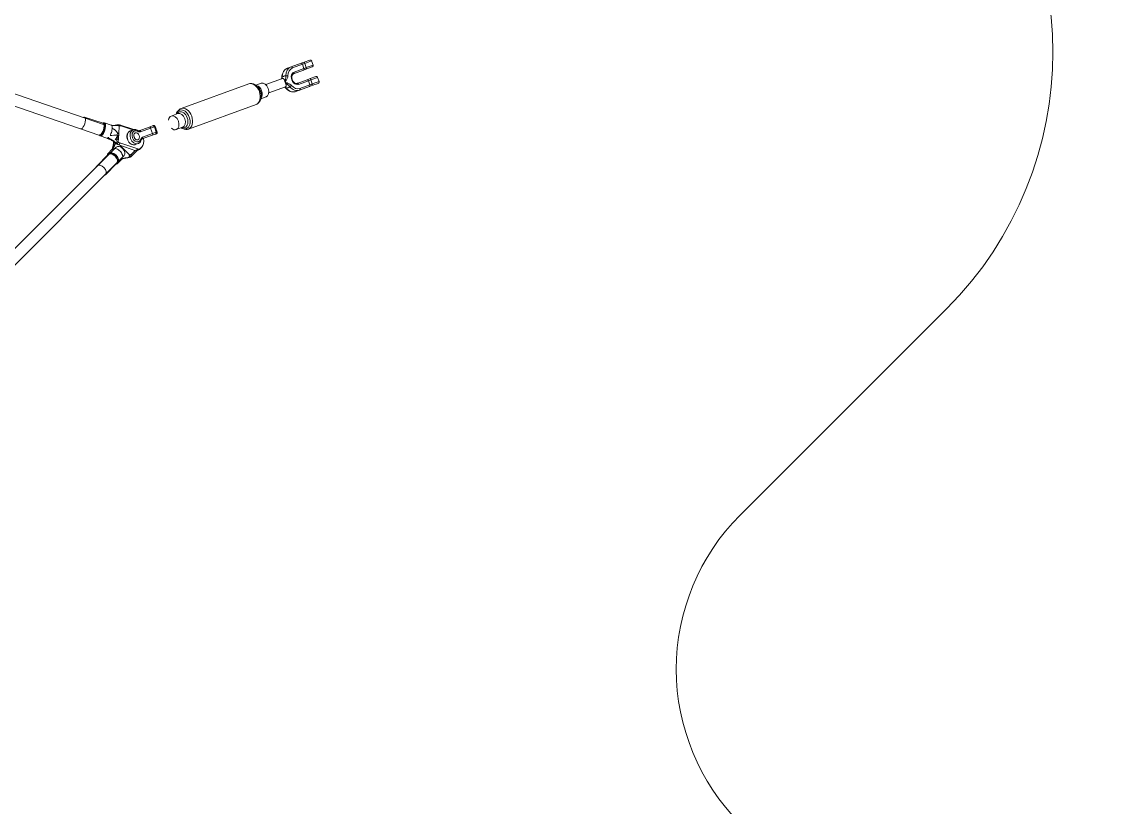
# Model space of a CAD drawing. Header units: millimetres. Extents: x -71377 to 516042, y -145869 to 441446.
# Drawn here: x 215035 to 216519, y 137333 to 138416 of the extents above; entities that cross this region are included whole.
import ezdxf

# ---------------------------------------------------------------- set-up
doc = ezdxf.new("R2010")
doc.units = ezdxf.units.MM
doc.header["$LTSCALE"] = 1000
doc.linetypes.add('_점선_M_', pattern=[3, 1.5, -1.5])
for name, color, linetype, lineweight in [('04', 4, 'Continuous', 5), ('09_HID', 9, '_점선_M_', 5), ('조경라인_dwg', 8, 'Continuous', 5)]:
    doc.layers.add(name, color=color, linetype=linetype, lineweight=lineweight)

# ---------------------------------------------------------------- blocks, each defined once
blk = doc.blocks.new('조경라인_dwg_A$C4b4f5580-7862184-지반층 배치도')
at = {"layer": '04'}
for p, q in [((-1958.3, -805.2), (-2251.2, -703.9)), ((-2256.4, -719), (-1963.6, -820.3)), ((-1684.3, -722.1), (-1698, -727.1)), ((-1711.9, -741.8), (-1734.9, -750.1)), ((-1695.9, -732.8), (-1682.2, -727.8)), ((-1758.3, -749.1), (-1851.5, -783)), ((-1741.4, -748.2), (-1748.3, -750.8)), ((-1744.1, -755.1), (-1744.6, -754.5)), ((-1730.8, -761.4), (-1707.8, -753)), ((-1687.7, -755.3), (-1674, -750.3)), ((-1741.5, -769.6), (-1734.5, -767)), ((-1741, -764.4), (-1741.1, -763.5)), ((-1841.3, -811.2), (-1748.1, -777.3)), ((-1958.7, -803.2), (-1984.3, -794.8)), ((-1856.1, -790), (-1865.1, -793.3)), ((-1947.7, -805.8), (-1956.8, -802.8)), ((-1939.3, -819.8), (-1939, -816.3)), ((-1916.4, -812.1), (-1934.8, -806)), ((-1934.4, -807), (-1917.8, -812.5)), ((-1917.5, -812.4), (-1921.4, -813.8)), ((-1907.2, -815), (-1893.5, -810)), ((-1858.2, -812.1), (-1849.3, -808.8)), ((-1962.8, -820.8), (-1953.7, -823.8)), ((-1937.6, -820.9), (-1942.4, -825.8)), ((-1940.2, -826.5), (-1937.8, -824)), ((-1935.9, -830.4), (-1909.8, -839)), ((-1914.5, -832.5), (-1910.7, -831.2)), ((-1890.7, -817.5), (-1904.4, -822.5)), ((-1941.1, -836.4), (-2136.5, -1031.8)), ((-1946.7, -839.5), (-1952.1, -845)), ((-1937.4, -833.2), (-1913.7, -841.1)), ((-1920.3, -846.2), (-1914.9, -840.7)), ((-1919.8, -848.5), (-1912.6, -841.1)), ((-1907.9, -838.5), (-1906, -836.6)), ((-2125.2, -1043.1), (-1929.8, -847.7)), ((-1952.3, -846.6), (-1967.7, -862.3)), ((-1955.5, -874.2), (-1940.2, -858.6)), ((-1938.6, -858.3), (-1933.2, -852.8))]:
    blk.add_line(p, q, dxfattribs=at)
at = {"layer": '04', "flags": 128}
for points in [[(-1705, -727.6), (-1699.9, -725.7), (-1686.2, -720.7), (-1681.8, -719.1), (-1674.2, -716.4)], [(-1670.8, -725.8), (-1678.3, -728.5), (-1682.8, -730.1), (-1696.5, -735.1)], [(-1681.1, -721), (-1682.8, -721.6), (-1684.3, -722.1), (-1682.2, -727.8), (-1680.7, -727.2), (-1679, -726.6), (-1669.6, -723.2), (-1671.7, -717.5), (-1681.1, -721), (-1679, -726.6)], [(-1691.7, -748.3), (-1678, -743.3), (-1673.6, -741.7), (-1666, -738.9)], [(-1670.8, -749.2), (-1661.4, -745.7), (-1663.4, -740.1), (-1672.9, -743.5), (-1670.8, -749.2), (-1672.5, -749.8), (-1674, -750.3), (-1676.1, -744.7), (-1689.8, -749.7)], [(-1693.4, -759.5), (-1688.3, -757.7), (-1674.6, -752.7), (-1670.1, -751), (-1662.6, -748.3)], [(-1672.9, -743.5), (-1674.6, -744.2), (-1676.1, -744.7)], [(-1938.1, -829.2), (-1937.4, -818), (-1936.7, -806.7)], [(-1890.9, -806.9), (-1895.4, -808.6), (-1909.1, -813.6)], [(-1888.3, -808.1), (-1893.5, -810), (-1890.7, -817.5), (-1885.6, -815.6), (-1888.3, -808.1)], [(-1905, -824.8), (-1891.3, -819.9), (-1886.8, -818.2)], [(-1922, -847.2), (-1931.6, -837.7), (-1935.4, -833.9)]]:
    blk.add_lwpolyline(points, dxfattribs=at)
at = {"layer": '04'}
for centre, start, end in [((-1673.5, -718.2), 20.015, 110.0106), ((-1671.5, -723.9), 290.0387, 19.976), ((-1665.3, -740.8), 19.988, 110.0508), ((-1663.3, -746.4), 289.9986, 20.0135), ((-1890.2, -808.8), 19.9952, 109.9606), ((-1887.5, -816.3), 289.9667, 20.0117)]:
    blk.add_arc(centre, 2, start, end, dxfattribs=at)
for centre, major_axis, ratio, start_param, end_param in [((-1694.1, -741.7), (-5.8, 16), 0.7354, 0, 1.086291), ((-1692.8, -741.2), (-5.1, 14.1), 0.7354, 0, 1.086291), ((-1699.2, -727.6), (-0.68, 1.88), 0.677633, 5.497787, 6.283185), ((-1699.2, -727.6), (-0.68, 1.88), 0.677633, 4.712389, 5.497787), ((-1685.6, -722.6), (-0.68, 1.88), 0.677633, 5.497787, 6.283185), ((-1685.6, -722.6), (-0.68, 1.88), 0.677633, 4.712389, 5.497787), ((-1681.1, -721), (-0.68, 1.88), 0.003045, 0, 1.570796), ((-1679, -726.6), (-0.68, 1.88), 0.003045, 1.570796, 3.141593), ((-1710.8, -740.3), (-2, 0.04), 0.315622, 5.599127, 6.283195), ((-1699.2, -743.5), (-5.8, 16), 0.7354, 0, 1.086291), ((-1705.7, -738.5), (-2, 0.04), 0.315622, 4.028331, 5.599127), ((-1692.8, -741.2), (-3.08, 8.46), 0.7354, 0, 3.141593), ((-1697.2, -733.2), (-0.68, 1.88), 0.677633, 3.141593, 3.926991), ((-1697.2, -733.2), (-0.68, 1.88), 0.677633, 3.926991, 4.712389), ((-1683.5, -728.2), (-0.68, 1.88), 0.677633, 3.141593, 3.926991), ((-1683.5, -728.2), (-0.68, 1.88), 0.677633, 3.926991, 4.712389), ((-1672.9, -743.5), (-0.68, 1.88), 0.003045, 0, 1.570796), ((-1753.2, -763.2), (-5.1, 14.1), 0.677633, 3.141593, 6.283185), ((-1746.9, -760.9), (-3.42, 9.4), 0.677633, 3.539788, 5.88499), ((-1750.8, -762.3), (-4.6, 12.7), 0.677633, 4.31359, 5.111188), ((-1749.3, -761.8), (-3.9, 10.8), 0.677633, 4.31359, 5.111188), ((-1737.9, -757.6), (-3.42, 9.4), 0.677633, 3.141593, 6.283185), ((-1706, -753.4), (1.51, 1.32), 0.315622, 3.141582, 3.82565), ((-1699.2, -743.5), (-5.8, 16), 0.7354, 2.055301, 3.141593), ((-1700.9, -751.6), (1.51, 1.32), 0.315622, 3.82565, 5.396447), ((-1694.1, -741.7), (-5.8, 16), 0.7354, 2.055301, 3.141593), ((-1692.8, -741.2), (-5.1, 14.1), 0.7354, 2.055301, 3.141593), ((-1691, -750.1), (-0.68, 1.88), 0.677633, 5.497787, 6.283185), ((-1691, -750.1), (-0.68, 1.88), 0.677633, 4.712389, 5.497787), ((-1689, -755.8), (-0.68, 1.88), 0.677633, 3.141593, 3.926991), ((-1689, -755.8), (-0.68, 1.88), 0.677633, 3.926991, 4.712389), ((-1677.3, -745.2), (-0.68, 1.88), 0.677633, 5.497787, 6.283185), ((-1677.3, -745.2), (-0.68, 1.88), 0.677633, 4.712389, 5.497787), ((-1675.3, -750.8), (-0.68, 1.88), 0.677633, 3.141593, 3.926991), ((-1675.3, -750.8), (-0.68, 1.88), 0.677633, 3.926991, 4.712389), ((-1670.8, -749.2), (-0.68, 1.88), 0.003045, 1.570796, 3.141593), ((-1848.8, -798), (-4.6, 12.7), 0.677633, 0, 0.739521), ((-1850.3, -798.5), (-3.9, 10.8), 0.677633, 3.141593, 6.283185), ((-1848.8, -798), (-4.6, 12.7), 0.677633, 3.141593, 6.283185), ((-1846.4, -797.1), (-5.1, 14.1), 0.677633, 3.141593, 6.283185), ((-1987, -802.9), (2.66, 8.07), 0.364555, 3.767525, 6.283185), ((-1987, -802.9), (2.66, 8.07), 0.364555, 0, 0.565706), ((-1861.6, -802.7), (-3.42, 9.4), 0.677633, 0, 0.9273), ((-1861.6, -802.7), (-3.42, 9.4), 0.677633, 3.141593, 6.283185), ((-1850.3, -798.5), (-3.9, 10.8), 0.677633, 0, 0.510995), ((-1852.7, -799.4), (-3.42, 9.4), 0.677633, 3.141593, 6.283185), ((-1987, -802.9), (2.66, 8.07), 0.364555, 3.141593, 3.767525), ((-1961.3, -811.3), (2.66, 8.07), 0.364555, 3.767525, 6.283185), ((-1960.6, -811.6), (2.82, 8.55), 0.364555, 3.767525, 5.338321), ((-1959.8, -811.8), (2.97, 9.02), 0.364555, 3.767525, 5.338321), ((-1960.6, -811.6), (2.82, 8.55), 0.364555, 5.338321, 6.617859), ((-1959.8, -811.8), (2.97, 9.02), 0.364555, 5.338321, 6.283185), ((-1950.7, -814.8), (2.97, 9.02), 0.364555, 4.348688, 5.039433), ((-1950.7, -814.8), (2.97, 9.02), 0.364555, 5.637209, 6.283117), ((-1950.7, -814.8), (2.97, 9.02), 0.364555, 5.039433, 5.338321), ((-1950.7, -814.8), (2.97, 9.02), 0.364555, 5.338321, 5.637209), ((-1939, -807.6), (-0.35, 1.97), 0.683053, 5.126967, 6.283211), ((-1935.4, -807.9), (0.63, 1.9), 0.364555, 6.123719, 6.283185), ((-1935.4, -807.9), (0.63, 1.9), 0.364555, 5.338321, 6.123719), ((-1917.9, -823.1), (-3.42, 9.4), 0.7354, 0.000046, 1.570796), ((-1914.1, -821.8), (-3.42, 9.4), 0.7354, 0.000046, 1.570796), ((-1912.8, -821.3), (-2.74, 7.52), 0.7354, 5.535601, 10.172362), ((-1912.8, -821.3), (-1.71, 4.7), 0.7354, 3.141593, 6.283185), ((-1912.4, -814.9), (1.05, 1.7), 0.496931, 5.272041, 6.283298), ((-1909.6, -808.4), (-2.39, 6.58), 0.7354, 2.394008, 3.141593), ((-1908.4, -815.4), (-0.68, 1.88), 0.677633, 5.497787, 6.283185), ((-1908.4, -815.4), (-0.68, 1.88), 0.677633, 4.712389, 5.497787), ((-1894.7, -810.5), (-0.68, 1.88), 0.677633, 5.497787, 6.283185), ((-1894.7, -810.5), (-0.68, 1.88), 0.677633, 4.712389, 5.497787), ((-1861.6, -802.7), (-3.42, 9.4), 0.677633, 2.214292, 3.141593), ((-1848.8, -798), (-4.6, 12.7), 0.677633, 2.402072, 3.141593), ((-1850.3, -798.5), (-3.9, 10.8), 0.677633, 2.630598, 3.141593), ((-1960.6, -811.6), (2.82, 8.55), 0.364555, 2.806651, 3.767525), ((-1961.3, -811.3), (2.66, 8.07), 0.364555, 3.141593, 3.767525), ((-1959.8, -811.8), (2.97, 9.02), 0.364555, 3.141593, 3.767525), ((-1950.7, -814.8), (2.97, 9.02), 0.364555, 3.141642, 3.186362), ((-1950.7, -814.8), (2.97, 9.02), 0.364555, 3.186362, 3.273597), ((-1950.7, -814.8), (2.97, 9.02), 0.364555, 3.273597, 3.542814), ((-1950.7, -814.8), (2.97, 9.02), 0.364555, 3.542814, 3.717467), ((-1950.7, -814.8), (2.97, 9.02), 0.364555, 3.717467, 3.767525), ((-1942.6, -830.5), (-1.98, 0.31), 0.461384, 5.890309, 6.283233), ((-1942.4, -830.3), (-2, 0.06), 0.645489, 5.38318, 5.80578), ((-1942.4, -830.3), (-2, 0.06), 0.645489, 4.671763, 4.870922), ((-1941.1, -827.4), (-1.43, 1.4), 0.656117, 5.491776, 6.103076), ((-1940.5, -829.3), (1.25, 1.56), 0.065439, 2.432295, 3.141495), ((-1941.1, -827.4), (-1.43, 1.4), 0.656117, 4.706378, 5.491776), ((-1940.3, -829.1), (1.48, 1.34), 0.118666, 3.870268, 5.405879), ((-1933.2, -828.7), (-3.42, 9.4), 0.7354, 0.130266, 0.793233), ((-1936.8, -831.3), (0.63, 1.9), 0.364555, 4.552923, 5.338321), ((-1914.1, -821.8), (-3.42, 9.4), 0.7354, 1.570796, 3.141546), ((-1912.8, -821.3), (-1.71, 4.7), 0.7354, 0, 3.141593), ((-1919.2, -823.6), (-1.71, 4.7), 0.7354, 4.313239, 5.11154), ((-1902, -829.1), (-2.39, 6.58), 0.7354, 0, 0.747584), ((-1908.3, -825.9), (-1.9, 0.63), 0.496931, 3.14148, 4.152737), ((-1918.4, -824.2), (-12.4, 12.4), 0.754646, 3.141576, 4.063601), ((-1905.7, -823), (-0.68, 1.88), 0.677633, 3.141593, 3.926991), ((-1905.7, -823), (-0.68, 1.88), 0.677633, 3.926991, 4.712389), ((-1892, -818), (-0.68, 1.88), 0.677633, 3.141593, 3.926991), ((-1892, -818), (-0.68, 1.88), 0.677633, 3.926991, 4.712389), ((-1945.8, -852.1), (-6.42, 6.31), 0.656117, 6.277174, 6.618102), ((-1946.3, -852.6), (-6.07, 5.96), 0.656117, 3.141628, 6.277174), ((-1945.8, -852.1), (-6.42, 6.31), 0.656117, 4.706378, 6.277174), ((-1945.4, -851.7), (-6.78, 6.66), 0.656117, 4.706378, 6.277174), ((-1939.9, -846.1), (-6.78, 6.66), 0.656117, 6.227116, 6.277174), ((-1939.9, -846.1), (-6.78, 6.66), 0.656117, 6.052463, 6.227116), ((-1939.9, -846.1), (-6.78, 6.66), 0.656117, 5.783246, 6.052463), ((-1939.9, -846.1), (-6.78, 6.66), 0.656117, 5.696011, 5.783246), ((-1939.9, -846.1), (-6.78, 6.66), 0.656117, 5.005266, 5.696011), ((-1935.4, -842), (-5.66, 5.66), 0.656132, 3.141593, 6.283185), ((-1939.9, -846.1), (-6.78, 6.66), 0.656117, 4.706378, 5.005266), ((-1936.8, -831.3), (0.63, 1.9), 0.364555, 3.141593, 3.767525), ((-1936.8, -831.3), (0.63, 1.9), 0.364555, 3.767525, 4.552923), ((-1939.9, -846.1), (-6.78, 6.66), 0.656117, 4.40749, 4.706378), ((-1939.9, -846.1), (-6.78, 6.66), 0.656117, 3.716745, 4.40749), ((-1933.2, -828.7), (-3.42, 9.4), 0.7354, 2.89483, 2.989246), ((-1921.2, -847.1), (-1.43, 1.4), 0.656117, 3.92098, 4.706378), ((-1920.2, -826.1), (-12.4, 12.4), 0.754646, 2.803396, 3.141576), ((-1918.4, -824.2), (-12.4, 12.4), 0.754646, 2.803396, 3.141576), ((-1961.6, -868.2), (-6.07, 5.96), 0.656117, 3.141628, 6.277174), ((-1945.8, -852.1), (-6.42, 6.31), 0.656117, 3.135581, 4.706378), ((-1945.8, -852.1), (-6.42, 6.31), 0.656117, 2.806839, 3.135581), ((-1945.4, -851.7), (-6.78, 6.66), 0.656117, 3.141628, 4.706378), ((-1924.4, -848.6), (-0.34, 1.97), 0.466077, 3.141589, 3.526155), ((-1924.2, -848.4), (-0.09, 2), 0.650182, 3.610255, 5.145866), ((-1921.2, -847.1), (-1.43, 1.4), 0.656117, 3.141628, 3.92098), ((-1961.6, -868.2), (-6.07, 5.96), 0.656117, 0.000035, 0.338646), ((-1961.6, -868.2), (-6.07, 5.96), 0.656117, 2.791082, 3.135581)]:
    blk.add_ellipse(centre, major_axis=major_axis, ratio=ratio, start_param=start_param, end_param=end_param, dxfattribs=at)
for points in [[(-1713, -742.2), (-1713, -741.9), (-1712.8, -741.3), (-1712.8, -740.6), (-1712.8, -740.3)], [(-1712.3, -739.9), (-1712.3, -740.3), (-1712.5, -741), (-1712.7, -741.8), (-1712.9, -742.1)], [(-1707.5, -754.8), (-1707.7, -754.5), (-1708.2, -754), (-1708.7, -753.6), (-1708.9, -753.5)], [(-1708.8, -753.4), (-1708.4, -753.6), (-1707.8, -754), (-1707.2, -754.5), (-1706.9, -754.8)], [(-1945.3, -806.6), (-1945.2, -806.6), (-1945.1, -806.5), (-1945, -806.5)], [(-1937.7, -805.5), (-1938, -805.5), (-1938.5, -805.5), (-1939.1, -805.6), (-1939.4, -805.6)], [(-1937.9, -806.6), (-1937.5, -806.6), (-1937.1, -806.6), (-1936.7, -806.7)], [(-1934.8, -806), (-1935.7, -805.7), (-1936.7, -805.5), (-1937.7, -805.5)], [(-1936.7, -806.6), (-1936.3, -806.6), (-1935.6, -806.7), (-1934.8, -806.9), (-1934.4, -807)], [(-1936.7, -806.7), (-1936.7, -806.7), (-1936.7, -806.6), (-1936.7, -806.6)], [(-1949.2, -820), (-1945.9, -820.1), (-1942.5, -819.7), (-1939.3, -819.8)], [(-1946.9, -826.7), (-1946.9, -826.8), (-1946.8, -826.8), (-1946.7, -826.9)], [(-1944.6, -830.2), (-1944.5, -829.7), (-1944.4, -829.3), (-1944.2, -828.8)], [(-1944.2, -828.9), (-1944.3, -829.2), (-1944.3, -829.6), (-1944.4, -829.9)], [(-1944.1, -828.9), (-1944.2, -829.2), (-1944.3, -829.5), (-1944.3, -829.8)], [(-1944.3, -829.8), (-1944.2, -829.8), (-1944.2, -829.7), (-1944.2, -829.7)], [(-1944.1, -828.9), (-1944.1, -829.2), (-1944.2, -829.4), (-1944.2, -829.7)], [(-1943.9, -827.9), (-1943.8, -827.7), (-1943.7, -827.6), (-1943.7, -827.4)], [(-1943.6, -827.5), (-1943.7, -827.6), (-1943.8, -827.8), (-1943.8, -828)], [(-1943.6, -827.5), (-1943.7, -827.6), (-1943.8, -827.8), (-1943.8, -828)], [(-1943.6, -827.5), (-1943.7, -827.6), (-1943.8, -827.8), (-1943.8, -828)], [(-1943.8, -828), (-1943.6, -827.9), (-1943.5, -827.9), (-1943.3, -827.8)], [(-1941.7, -830), (-1941.7, -829.9), (-1941.7, -829.9), (-1941.7, -829.8)], [(-1941.4, -830.3), (-1941.5, -830.3), (-1941.5, -830.3), (-1941.5, -830.4)], [(-1939.8, -831.6), (-1940.1, -831.4), (-1940.7, -831), (-1941.3, -830.6), (-1941.5, -830.4)], [(-1939.8, -831.6), (-1940.1, -831.3), (-1940.6, -830.9), (-1941.1, -830.4), (-1941.3, -830.2)], [(-1940.7, -827.1), (-1940.6, -826.8), (-1940.4, -826.6), (-1940.2, -826.5)], [(-1938.1, -829.2), (-1938.1, -829.3), (-1938.1, -829.3), (-1938.1, -829.3)], [(-1938.1, -829.3), (-1937.7, -829.6), (-1937, -830), (-1936.3, -830.3), (-1935.9, -830.4)], [(-1946.7, -839.5), (-1946.7, -839.4), (-1946.6, -839.3), (-1946.6, -839.3), (-1946.5, -839.2)], [(-1946.5, -839.2), (-1946.5, -839.2), (-1946.5, -839.2), (-1946.5, -839.2)], [(-1932, -838.1), (-1931.9, -837.9), (-1931.7, -837.8), (-1931.6, -837.7)], [(-1931.5, -838.5), (-1931.3, -838.5), (-1931.1, -838.4), (-1930.9, -838.4)], [(-1921.9, -847.2), (-1921.6, -847.1), (-1921, -846.8), (-1920.5, -846.4), (-1920.3, -846.2)], [(-1909.8, -839), (-1910.1, -839.1), (-1910.9, -839.4), (-1911.7, -839.7), (-1912.1, -839.8)], [(-1933.1, -852.8), (-1933.1, -852.7), (-1933, -852.7), (-1932.9, -852.6), (-1932.9, -852.6)], [(-1924, -850.6), (-1923.4, -850.5), (-1922.8, -850.3), (-1922.2, -850.1)], [(-1922, -849.9), (-1922.5, -850.1), (-1923.1, -850.3), (-1923.7, -850.4)], [(-1923.6, -850.3), (-1923.6, -850.3), (-1923.7, -850.3), (-1923.7, -850.4)], [(-1922, -849.9), (-1922.2, -850), (-1922.7, -850.1), (-1923.2, -850.1), (-1923.5, -850.2)], [(-1922, -849.9), (-1922, -849.9), (-1922.1, -850), (-1922.2, -850), (-1922.2, -850.1)], [(-1922, -847.2), (-1922, -847.2), (-1922, -847.2), (-1922, -847.2)], [(-1919.9, -848.5), (-1920.2, -848.8), (-1920.8, -849.4), (-1921.6, -849.7), (-1922, -849.9)], [(-1919.9, -848.5), (-1920.2, -848.8), (-1920.8, -849.3), (-1921.6, -849.7), (-1922, -849.9)], [(-1919.8, -848.5), (-1919.8, -848.5), (-1919.8, -848.5), (-1919.9, -848.5)], [(-1919.8, -848.5), (-1919.8, -848.5), (-1919.8, -848.5), (-1919.9, -848.5)], [(-1919.8, -848.5), (-1919.8, -848.5), (-1919.8, -848.5), (-1919.9, -848.5)]]:
    blk.add_open_spline(points, degree=3, dxfattribs=at)
for points, knots in [([(-1712.8, -740.3), (-1712.7, -738.8), (-1712.5, -737.4), (-1711.8, -734.7), (-1711, -732.8), (-1709.9, -731.3), (-1709.1, -730.3), (-1708.2, -729.4), (-1707, -728.5), (-1705.9, -727.9), (-1705.3, -727.7), (-1705, -727.6)], [0, 0, 0, 0, 0.25, 0.25, 0.5, 0.625, 0.625, 0.75, 0.875, 0.9375, 1, 1, 1, 1]), ([(-1712.3, -739.9), (-1712, -739.6), (-1711.7, -739.4), (-1710.8, -738.8), (-1710.3, -738.5), (-1709.2, -738.1), (-1708.6, -738), (-1707.8, -738), (-1707.5, -738), (-1707.2, -738)], [0, 0, 0, 0, 0.1875, 0.1875, 0.5, 0.5, 0.8125, 0.8125, 1, 1, 1, 1]), ([(-1708, -746.8), (-1708.2, -746.4), (-1708.3, -746), (-1708.6, -745.3), (-1708.8, -744.7), (-1709, -744.1), (-1709.3, -743.5), (-1709.6, -742.8), (-1709.9, -742.4), (-1710.2, -742), (-1710.5, -741.7), (-1711.1, -741.6), (-1711.6, -741.7), (-1711.9, -741.8)], [0, 0, 0, 0, 0.125, 0.125, 0.25, 0.3125, 0.375, 0.5, 0.625, 0.625, 0.75, 0.875, 1, 1, 1, 1]), ([(-1704.4, -738), (-1704.4, -738.4), (-1704.5, -739.3), (-1704.7, -740.2), (-1705, -741.3), (-1705.6, -742.6), (-1706.6, -744.2), (-1707.4, -745.5), (-1707.9, -746.4), (-1708, -746.8)], [0, 0, 0, 0, 0.125, 0.25, 0.25, 0.5, 0.6875, 0.875, 1, 1, 1, 1]), ([(-1708, -746.8), (-1708, -746.7), (-1708, -746.7), (-1708, -746.5), (-1708, -746.1), (-1707.9, -745.2), (-1707.8, -744), (-1707.6, -742.9), (-1707.5, -741.7), (-1707.3, -740.9), (-1707.2, -740), (-1707.2, -739.2), (-1707.2, -738.4), (-1707.2, -738)], [0, 0, 0, 0, 0.005859, 0.015625, 0.046875, 0.125, 0.25, 0.375, 0.5, 0.6875, 0.6875, 0.875, 1, 1, 1, 1]), ([(-1696.5, -735.1), (-1696.7, -735.2), (-1697, -735.3), (-1697.4, -735.6), (-1697.7, -735.9), (-1698.1, -736.4), (-1698.4, -737), (-1698.7, -737.6), (-1698.9, -738.4), (-1699, -739), (-1699.1, -740), (-1699, -741), (-1698.7, -742.6), (-1698.2, -743.9), (-1697.8, -744.7), (-1697.3, -745.5), (-1697, -745.9), (-1696.4, -746.6), (-1696.1, -746.9), (-1695.4, -747.5), (-1694.7, -748), (-1694, -748.2), (-1693.3, -748.4), (-1693, -748.4), (-1692.3, -748.4), (-1692, -748.4), (-1691.7, -748.3)], [0, 0, 0, 0, 0.0625, 0.0625, 0.125, 0.15625, 0.1875, 0.25, 0.28125, 0.34375, 0.34375, 0.4375, 0.5, 0.5625, 0.625, 0.625, 0.6875, 0.6875, 0.75, 0.75, 0.8125, 0.875, 0.875, 0.9375, 0.9375, 1, 1, 1, 1]), ([(-1744.6, -754.5), (-1745.4, -753.3), (-1746.4, -752.3), (-1748.5, -750.6), (-1750.2, -749.5), (-1753, -748.6), (-1754.6, -748.5), (-1756.5, -748.6), (-1757.4, -748.8), (-1758.3, -749.1)], [0, 0, 0, 0, 0.25, 0.25, 0.5, 0.625, 0.8125, 0.8125, 1, 1, 1, 1]), ([(-1707.8, -753), (-1707.5, -752.9), (-1707.1, -752.7), (-1706.7, -752.2), (-1706.7, -751.8), (-1706.6, -751.3), (-1706.7, -750.8), (-1706.9, -750.1), (-1707.1, -749.4), (-1707.3, -748.8), (-1707.5, -748.2), (-1707.8, -747.5), (-1707.9, -747.1), (-1708, -746.8)], [0, 0, 0, 0, 0.125, 0.25, 0.375, 0.375, 0.5, 0.625, 0.6875, 0.75, 0.875, 0.875, 1, 1, 1, 1]), ([(-1708, -746.8), (-1707.7, -746.9), (-1707, -747.2), (-1705.9, -747.6), (-1704.8, -747.9), (-1703.3, -748.4), (-1702.3, -749), (-1701.2, -749.6), (-1700.5, -750.2), (-1699.9, -750.8), (-1699.6, -751.1)], [0, 0, 0, 0, 0.125, 0.25, 0.375, 0.5, 0.75, 0.75, 0.875, 1, 1, 1, 1]), ([(-1701.8, -752.9), (-1702, -752.6), (-1702.4, -752.1), (-1703.1, -751.4), (-1703.7, -750.8), (-1704.5, -750.2), (-1705.2, -749.5), (-1706.1, -748.7), (-1706.9, -747.9), (-1707.5, -747.3), (-1707.7, -747), (-1707.9, -746.9), (-1708, -746.8), (-1708, -746.8), (-1708, -746.8)], [0, 0, 0, 0, 0.125, 0.25, 0.375, 0.5, 0.625, 0.75, 0.875, 0.9375, 0.96875, 0.984375, 0.992188, 1, 1, 1, 1]), ([(-1693.4, -759.5), (-1694.8, -760), (-1696.4, -760.2), (-1698.9, -760), (-1700.8, -759.6), (-1702.6, -758.7), (-1704.3, -757.7), (-1705.7, -756.6), (-1707, -755.3), (-1707.5, -754.8)], [0, 0, 0, 0, 0.3125, 0.3125, 0.5, 0.6875, 0.6875, 0.875, 1, 1, 1, 1]), ([(-1701.8, -752.9), (-1702, -753.1), (-1702.2, -753.3), (-1702.9, -753.8), (-1703.4, -754.1), (-1704.5, -754.5), (-1705.1, -754.6), (-1706.1, -754.7), (-1706.5, -754.8), (-1706.9, -754.8)], [0, 0, 0, 0, 0.1875, 0.1875, 0.5, 0.5, 0.8125, 0.8125, 1, 1, 1, 1]), ([(-1748.1, -777.3), (-1747.3, -777), (-1746.6, -776.7), (-1745.6, -775.9), (-1744.7, -775.2), (-1743.5, -773.9), (-1742.1, -771.7), (-1741.3, -769.2), (-1740.9, -766.5), (-1741, -765.1), (-1741, -764.4)], [0, 0, 0, 0, 0.15625, 0.15625, 0.25, 0.375, 0.5, 0.75, 0.875, 1, 1, 1, 1]), ([(-1851.5, -783), (-1851.9, -783.2), (-1852.3, -783.3), (-1853.1, -783.7), (-1853.5, -784), (-1854.5, -784.7), (-1855.6, -785.8), (-1856.5, -787), (-1857.4, -788.6), (-1857.8, -789.6), (-1858.1, -790.7)], [0, 0, 0, 0, 0.125, 0.125, 0.25, 0.25, 0.5, 0.6875, 0.6875, 1, 1, 1, 1]), ([(-1956.8, -802.8), (-1957.2, -802.7), (-1957.7, -802.7), (-1958.4, -802.8), (-1958.7, -803), (-1958.9, -803.1), (-1959, -803.1)], [0, 0, 0, 0, 0.5, 0.75, 0.875, 1, 1, 1, 1]), ([(-1944.9, -806.5), (-1944.9, -806.5), (-1945, -806.5), (-1945, -806.5), (-1945.1, -806.5), (-1945.3, -806.5), (-1945.5, -806.5), (-1945.7, -806.4), (-1946.1, -806.3), (-1946.5, -806.2), (-1947, -806), (-1947.5, -805.9), (-1947.7, -805.8)], [0, 0, 0, 0, 0.125, 0.25, 0.375, 0.46875, 0.46875, 0.625, 0.75, 0.75, 0.875, 1, 1, 1, 1]), ([(-1946.3, -810.4), (-1945.7, -810.6), (-1944.9, -810.9), (-1944, -811.5), (-1943.1, -812), (-1942.2, -812.8), (-1940.2, -814.8), (-1938.9, -816.7), (-1937.4, -818)], [0, 0, 0, 0, 0.125, 0.1875, 0.25, 0.375, 0.5, 1, 1, 1, 1]), ([(-1939.4, -805.6), (-1939.9, -805.7), (-1940.5, -805.8), (-1941.3, -806), (-1941.7, -806.1), (-1942, -806.1), (-1942.6, -806.3), (-1943.2, -806.3), (-1944, -806.5), (-1944.5, -806.5), (-1945, -806.5)], [0, 0, 0, 0, 0.25, 0.375, 0.4375, 0.4375, 0.5625, 0.75, 0.75, 1, 1, 1, 1]), ([(-1945, -806.5), (-1944.7, -806.5), (-1944.1, -806.5), (-1943.1, -806.5), (-1942, -806.5), (-1941.2, -806.5), (-1940.3, -806.6), (-1939.4, -806.6), (-1938.4, -806.6), (-1937.9, -806.6)], [0, 0, 0, 0, 0.125, 0.25, 0.375, 0.5625, 0.5625, 0.75, 1, 1, 1, 1]), ([(-1937.7, -805.5), (-1937.5, -805.5), (-1937.2, -805.7), (-1936.9, -806.2), (-1936.8, -806.4), (-1936.7, -806.6)], [0, 0, 0, 0, 0.5, 0.75, 1, 1, 1, 1]), ([(-1921.4, -813.8), (-1922.1, -814), (-1922.8, -814.4), (-1924, -815.5), (-1924.9, -816.6), (-1925.7, -818.5), (-1926.1, -820.3), (-1926.1, -822.1), (-1925.9, -824), (-1925.4, -825.9), (-1924.6, -827.6), (-1923.6, -829.2), (-1922.3, -830.6), (-1920.9, -831.7), (-1919.9, -832.2), (-1918.8, -832.6), (-1917.7, -832.9), (-1916.6, -833), (-1915.6, -832.9), (-1915, -832.7), (-1914.5, -832.5)], [0, 0, 0, 0, 0.09375, 0.09375, 0.1875, 0.25, 0.3125, 0.375, 0.4375, 0.5, 0.5625, 0.625, 0.6875, 0.75, 0.8125, 0.8125, 0.875, 0.9375, 0.9375, 1, 1, 1, 1]), ([(-1911.3, -813.2), (-1911.8, -812.9), (-1912.8, -812.4), (-1914.1, -812), (-1915.2, -812), (-1916.3, -812), (-1917, -812.2), (-1917.5, -812.4)], [0, 0, 0, 0, 0.25, 0.5, 0.625, 0.75, 1, 1, 1, 1]), ([(-1909.1, -813.6), (-1909.2, -813.6), (-1909.5, -813.7), (-1909.9, -813.7), (-1910.3, -813.6), (-1910.7, -813.5), (-1911.1, -813.3), (-1911.3, -813.2)], [0, 0, 0, 0, 0.25, 0.5, 0.5, 0.75, 1, 1, 1, 1]), ([(-1889.8, -806.5), (-1889.9, -806.6), (-1890.1, -806.6), (-1890.5, -806.8), (-1890.7, -806.8), (-1890.9, -806.9)], [0, 0, 0, 0, 0.5, 0.5, 1, 1, 1, 1]), ([(-1885.7, -817.8), (-1885.4, -817.7), (-1885.2, -817.6), (-1884.9, -817.3), (-1884.7, -817.1), (-1884.5, -816.5), (-1884.5, -816.1), (-1884.6, -815.2), (-1884.7, -815), (-1884.9, -814.3), (-1885.1, -813.7), (-1885.4, -813), (-1885.7, -812.3), (-1885.8, -811.9), (-1886.1, -811.1), (-1886.3, -810.6), (-1886.5, -809.8), (-1886.8, -809.1), (-1886.9, -808.7), (-1887.2, -808.1), (-1887.4, -807.5), (-1887.7, -807.1), (-1888.1, -806.8), (-1888.4, -806.5), (-1888.8, -806.4), (-1889.3, -806.4), (-1889.5, -806.4), (-1889.8, -806.5)], [0, 0, 0, 0, 0.0625, 0.0625, 0.125, 0.125, 0.25, 0.25, 0.3125, 0.3125, 0.375, 0.4375, 0.4375, 0.5, 0.5, 0.5625, 0.59375, 0.625, 0.6875, 0.6875, 0.75, 0.8125, 0.8125, 0.875, 0.9375, 0.9375, 1, 1, 1, 1]), ([(-1889.3, -807), (-1889.3, -806.9), (-1889.4, -806.8), (-1889.5, -806.6), (-1889.6, -806.5), (-1889.7, -806.5), (-1889.8, -806.5)], [0, 0, 0, 0, 0.375, 0.375, 0.75, 1, 1, 1, 1]), ([(-1851.3, -809.5), (-1850.3, -810.2), (-1849.4, -810.7), (-1847.7, -811.3), (-1847, -811.5), (-1845.3, -811.8), (-1844.2, -811.8), (-1842.5, -811.6), (-1841.9, -811.4), (-1841.3, -811.2)], [0, 0, 0, 0, 0.3125, 0.3125, 0.5, 0.5, 0.8125, 0.8125, 1, 1, 1, 1]), ([(-1964.3, -819.3), (-1964.1, -819.7), (-1963.9, -820.1), (-1963.5, -820.4), (-1963.2, -820.6), (-1962.9, -820.8), (-1962.8, -820.8)], [0, 0, 0, 0, 0.5625, 0.5625, 0.75, 1, 1, 1, 1]), ([(-1953.7, -823.8), (-1953.5, -823.9), (-1953.2, -824), (-1952.8, -824.1), (-1952.7, -824.2), (-1952.4, -824.3), (-1952.1, -824.4), (-1951.6, -824.6), (-1951.3, -824.7), (-1950.7, -824.9), (-1950.2, -825.1), (-1949.3, -825.5), (-1948.5, -825.8), (-1947.8, -826.2), (-1947.2, -826.5), (-1947, -826.7), (-1946.7, -826.9)], [0, 0, 0, 0, 0.140625, 0.140625, 0.1875, 0.1875, 0.25, 0.3125, 0.375, 0.375, 0.5625, 0.5625, 0.75, 0.875, 0.875, 1, 1, 1, 1]), ([(-1941.5, -830.4), (-1942, -830), (-1942.9, -829.3), (-1944.7, -827.8), (-1946.1, -826.8), (-1947.9, -825.6), (-1949.6, -824.5), (-1951.3, -823.8), (-1952.2, -823.5)], [0, 0, 0, 0, 0.125, 0.25, 0.5, 0.5, 0.75, 1, 1, 1, 1]), ([(-1952.2, -823.5), (-1951.7, -823.7), (-1950.8, -824), (-1949.5, -824.7), (-1948.7, -825.3), (-1947.8, -826), (-1947.4, -826.4), (-1946.9, -826.7)], [0, 0, 0, 0, 0.25, 0.5, 0.75, 0.75, 1, 1, 1, 1]), ([(-1946.7, -826.9), (-1946.2, -827.3), (-1945.7, -827.7), (-1945, -828.2), (-1944.7, -828.5), (-1944.2, -828.8), (-1943.9, -829), (-1943.5, -829.4), (-1943.2, -829.6), (-1942.8, -830), (-1942.6, -830.1), (-1942.2, -830.5), (-1942, -830.6), (-1941.8, -830.8)], [0, 0, 0, 0, 0.3125, 0.3125, 0.4375, 0.5, 0.5625, 0.625, 0.75, 0.75, 0.875, 0.875, 1, 1, 1, 1]), ([(-1946.6, -839.4), (-1946.5, -839.2), (-1946.4, -839.1), (-1946.3, -838.7), (-1946.1, -838.4), (-1946, -837.9), (-1945.8, -837.4), (-1945.7, -836.9), (-1945.5, -836.1), (-1945.2, -834.7), (-1944.9, -832.7), (-1944.7, -831.1), (-1944.6, -830.2)], [0, 0, 0, 0, 0.0625, 0.0625, 0.125, 0.1875, 0.25, 0.3125, 0.375, 0.5, 0.75, 1, 1, 1, 1]), ([(-1944.2, -829.7), (-1944.2, -830.2), (-1944.2, -831.1), (-1944.2, -832.8), (-1944.1, -834.4), (-1944.3, -835.9), (-1944.6, -837.3), (-1945.1, -838.2), (-1945.5, -838.6)], [0, 0, 0, 0, 0.125, 0.25, 0.5, 0.625, 0.75, 1, 1, 1, 1]), ([(-1945.5, -838.6), (-1945.2, -838.2), (-1944.7, -837.5), (-1944.2, -836.3), (-1943.8, -835.4), (-1943.5, -834.7), (-1943.1, -833.9), (-1942.9, -833.3), (-1942.5, -832.5), (-1942.2, -831.8), (-1942, -831.1), (-1941.9, -830.7)], [0, 0, 0, 0, 0.25, 0.375, 0.5, 0.5625, 0.625, 0.75, 0.75, 0.875, 1, 1, 1, 1]), ([(-1936.9, -833), (-1937.7, -832.8), (-1938.5, -832.4), (-1940, -831.5), (-1940.8, -830.9), (-1941.4, -830.3)], [0, 0, 0, 0, 0.5, 0.5, 1, 1, 1, 1]), ([(-1937.5, -819.7), (-1937.9, -819.9), (-1938.3, -820.2), (-1939.1, -820.9), (-1939.7, -821.6), (-1940.5, -822.9), (-1940.9, -823.9), (-1941, -824.4)], [0, 0, 0, 0, 0.25, 0.25, 0.5, 0.75, 1, 1, 1, 1]), ([(-1939.8, -831.6), (-1939.8, -831.5), (-1939.7, -831.5), (-1939.6, -831.3), (-1939.3, -831.1), (-1939.1, -830.8), (-1938.7, -830.3), (-1938.6, -830.1), (-1938.3, -829.7), (-1938.2, -829.5), (-1938.1, -829.3)], [0, 0, 0, 0, 0.0625, 0.125, 0.25, 0.5, 0.5, 0.75, 0.75, 1, 1, 1, 1]), ([(-1910.7, -831.2), (-1910.3, -831), (-1910, -830.9), (-1909.1, -830.3), (-1908.5, -829.9), (-1907.7, -829), (-1907.1, -828.1), (-1906.6, -827.1), (-1906.4, -826.5)], [0, 0, 0, 0, 0.1875, 0.1875, 0.5, 0.5, 0.75, 1, 1, 1, 1]), ([(-1906.4, -826.5), (-1906.4, -826.4), (-1906.4, -826.4), (-1906.3, -826.2), (-1906.3, -826.1), (-1906.1, -825.8), (-1906, -825.6), (-1905.8, -825.4), (-1905.7, -825.3), (-1905.6, -825.2), (-1905.4, -825), (-1905.2, -824.9), (-1905.1, -824.9), (-1905.1, -824.9), (-1905, -824.8)], [0, 0, 0, 0, 0.125, 0.125, 0.25, 0.25, 0.5, 0.5625, 0.625, 0.625, 0.75, 0.90625, 0.90625, 1, 1, 1, 1]), ([(-1886.8, -818.2), (-1886.6, -818.1), (-1886.4, -818), (-1886, -817.9), (-1885.8, -817.8), (-1885.7, -817.8)], [0, 0, 0, 0, 0.5, 0.5, 1, 1, 1, 1]), ([(-1885.7, -817.8), (-1885.6, -817.8), (-1885.5, -817.6), (-1885.5, -817.4), (-1885.6, -817.2), (-1885.6, -817.1)], [0, 0, 0, 0, 0.375, 0.75, 1, 1, 1, 1]), ([(-1952.1, -845), (-1952.5, -845.4), (-1952.8, -845.8), (-1953.3, -846.8), (-1953.4, -847.3), (-1953.5, -847.8)], [0, 0, 0, 0, 0.5, 0.5, 1, 1, 1, 1]), ([(-1939.8, -831.6), (-1939.9, -831.6), (-1939.9, -831.6), (-1940, -831.7), (-1940.1, -831.9), (-1940.2, -831.9), (-1940.2, -831.9)], [0, 0, 0, 0, 0.125, 0.25, 0.5, 1, 1, 1, 1]), ([(-1936.9, -833), (-1937.4, -832.9), (-1937.9, -832.6), (-1938.9, -832.2), (-1939.4, -831.9), (-1939.8, -831.6)], [0, 0, 0, 0, 0.5, 0.5, 1, 1, 1, 1]), ([(-1936.9, -833), (-1937.4, -832.9), (-1937.9, -832.6), (-1938.9, -832.2), (-1939.4, -831.9), (-1939.8, -831.6)], [0, 0, 0, 0, 0.5, 0.5, 1, 1, 1, 1]), ([(-1913.7, -841.1), (-1913.8, -841), (-1914, -840.9), (-1913.9, -840.7), (-1913.9, -840.6)], [0, 0, 0, 0, 0.625, 1, 1, 1, 1]), ([(-1912.1, -839.8), (-1912.2, -839.8), (-1912.4, -839.9), (-1912.7, -840), (-1913.1, -840.2), (-1913.5, -840.4), (-1913.8, -840.5), (-1913.9, -840.6)], [0, 0, 0, 0, 0.125, 0.25, 0.5, 0.75, 1, 1, 1, 1]), ([(-1911.7, -840.9), (-1912, -841), (-1912.6, -841.1), (-1913.2, -841.2), (-1913.5, -841.1), (-1913.6, -841.1), (-1913.7, -841.1)], [0, 0, 0, 0, 0.5, 0.75, 0.875, 1, 1, 1, 1]), ([(-1941.4, -859.7), (-1940.7, -859.6), (-1940.1, -859.4), (-1939.2, -858.8), (-1938.9, -858.6), (-1938.6, -858.3)], [0, 0, 0, 0, 0.625, 0.625, 1, 1, 1, 1]), ([(-1923.7, -850.4), (-1924.6, -850.5), (-1925.8, -850.7), (-1927.5, -851), (-1928.7, -851.2), (-1929.9, -851.5), (-1931.4, -851.9), (-1932.3, -852.3), (-1932.9, -852.6)], [0, 0, 0, 0, 0.25, 0.375, 0.5, 0.625, 0.75, 1, 1, 1, 1]), ([(-1932.9, -852.6), (-1932.6, -852.4), (-1932, -852.2), (-1930.7, -851.7), (-1929.2, -851.4), (-1928, -851.2), (-1927.4, -851.1), (-1927, -851), (-1926.6, -851), (-1926.3, -850.9), (-1926.1, -850.9), (-1925.7, -850.8), (-1925.2, -850.8), (-1924.8, -850.7), (-1924.4, -850.6), (-1924.2, -850.6), (-1924, -850.6)], [0, 0, 0, 0, 0.125, 0.25, 0.5, 0.625, 0.625, 0.6875, 0.75, 0.75, 0.78125, 0.8125, 0.875, 0.9375, 0.9375, 1, 1, 1, 1]), ([(-1919.8, -848.5), (-1920.3, -849), (-1920.9, -849.4), (-1922.2, -850), (-1922.9, -850.2), (-1923.6, -850.3)], [0, 0, 0, 0, 0.5, 0.5, 1, 1, 1, 1]), ([(-1922.3, -850.1), (-1921.8, -849.9), (-1921.4, -849.7), (-1920.6, -849.2), (-1920.2, -848.9), (-1919.9, -848.5)], [0, 0, 0, 0, 0.5, 0.5, 1, 1, 1, 1]), ([(-1922, -849.9), (-1922, -849.8), (-1921.9, -849.8), (-1921.8, -849.6), (-1921.6, -849.3), (-1921.6, -848.9), (-1921.6, -848.5), (-1921.6, -848.2), (-1921.7, -847.7), (-1921.8, -847.5), (-1922, -847.2)], [0, 0, 0, 0, 0.0625, 0.125, 0.25, 0.5, 0.5, 0.75, 0.75, 1, 1, 1, 1])]:
    blk.add_open_spline(points, degree=3, knots=knots, dxfattribs=at)
blk = doc.blocks.new('조경라인_dwg-6847807-지반층 배치도')
at = {"layer": '04'}
blk.add_line((216308.7, 138020.2), (216024.4, 137735.8), dxfattribs=at)
for centre, radius, start, end in [((215955.2, 138373.7), 500, 314.9998, 44.9998), ((216236.5, 137523.7), 300, 134.9998, 225.0002)]:
    blk.add_arc(centre, radius, start, end, dxfattribs=at)
at = {"layer": '09_HID'}
for centre, radius, start, end in [((221340.7, 140135), 8759.2, 158.55408, 234.70041), ((216693.9, 131441.3), 9099.1, 51.93229, 151.84447)]:
    blk.add_arc(centre, radius, start, end, dxfattribs=at)
blk.add_blockref('조경라인_dwg_A$C4b4f5580-7862184-지반층 배치도', (217106, 139078.9))

msp = doc.modelspace()

# ---------------------------------------------------------------- block references
at = {"layer": '조경라인_dwg', "rotation": 8.537736462515947e-07}
msp.add_blockref('조경라인_dwg-6847807-지반층 배치도', (0, 0), dxfattribs=at)

doc.saveas('drawing.dxf')
